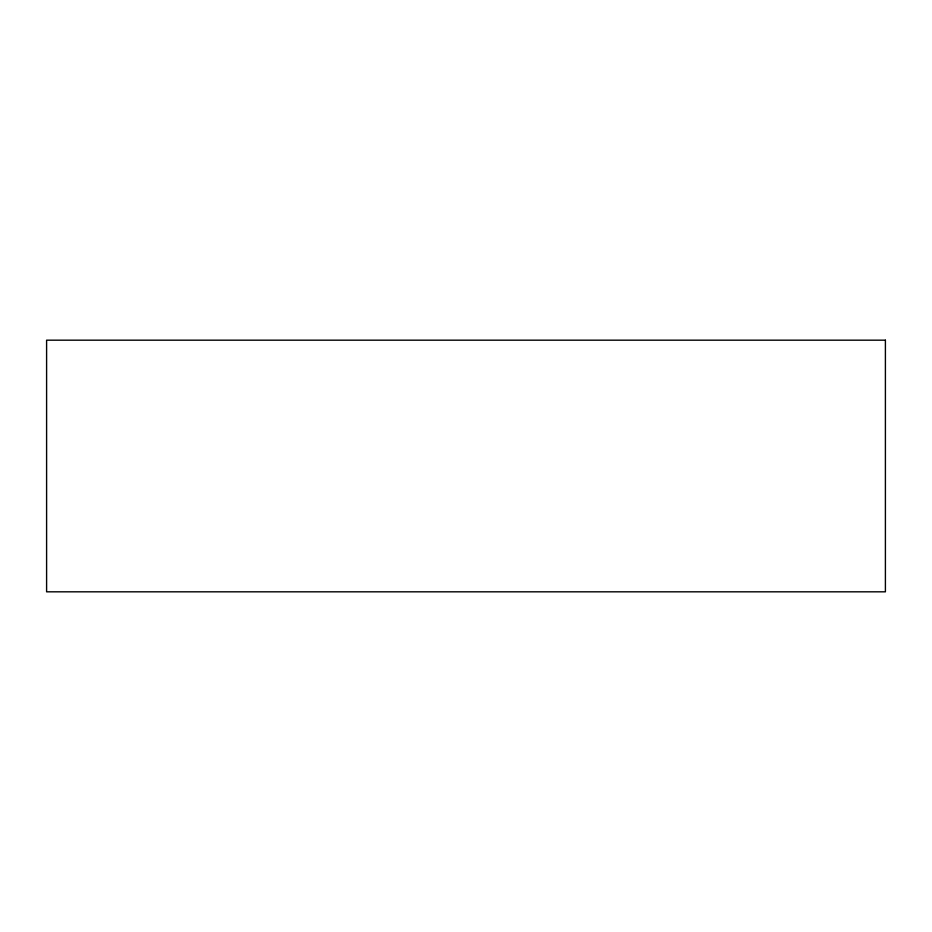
<?xml version="1.0" encoding="UTF-8"?>
<svg xmlns="http://www.w3.org/2000/svg" width="932" height="932" viewBox="0 0 932 932"><rect width="100%" height="100%" fill="white"/><g stroke="black" fill="none" stroke-linecap="round" stroke-linejoin="round"><path stroke-width="1.4" d="M885.4 340.18L46.6 340.18L46.6 591.82L885.4 591.82L885.4 340.18"/></g></svg>
